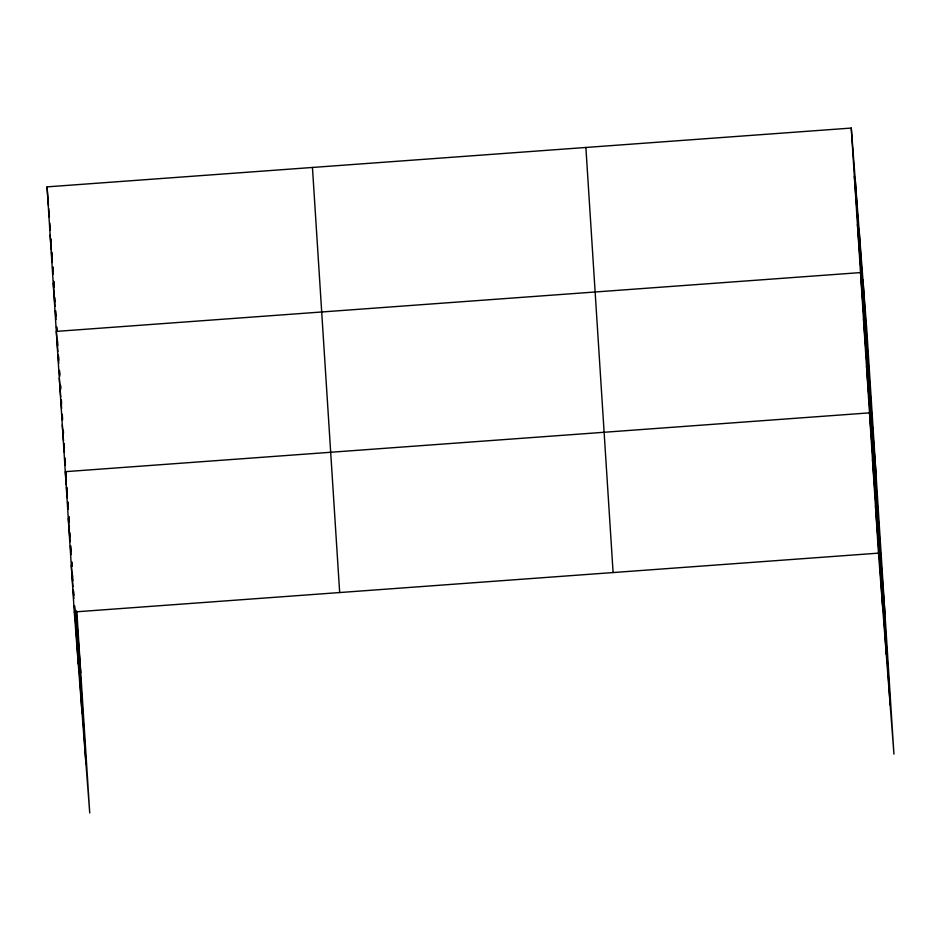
<?xml version="1.0" encoding="UTF-8"?>
<svg xmlns="http://www.w3.org/2000/svg" width="941" height="941" viewBox="0 0 941 941"><rect width="100%" height="100%" fill="white"/><g stroke="black" fill="none" stroke-linecap="round" stroke-linejoin="round"><path stroke-width="1.41" d="M76.821 611.297L89.736 812.942L74.268 611.956L47.05 186.871L851.264 128.058L866.732 329.044L893.95 754.129L878.482 553.143L851.264 128.058M74.268 611.956L878.482 553.143M854.346 176.238L858.368 228.416M857.439 224.405L861.45 276.583M875.989 473.57L860.521 272.584L56.307 331.397L57.86 351.687M863.52 319.352L867.531 371.53M866.508 366.108L870.519 418.286M884.963 613.85L869.508 412.864L65.282 471.676L66.293 484.721M872.495 459.631L876.506 511.81M875.495 506.387L879.506 558.566M47.05 186.871L48.497 205.714M48.72 208.608L49.391 217.312M49.838 223.099L50.391 230.357M51.285 241.931L51.061 239.049L51.249 241.966M50.132 235.05L51.249 249.541M51.473 252.435L52.249 262.586M52.59 266.938L53.143 274.184M53.708 281.43L54.155 287.228L53.778 281.383M53.225 283.229L55.001 306.413M55.343 310.765L56.013 319.458M56.895 331.056L56.566 326.703L56.954 331.02M58.083 354.592L58.754 363.285M59.318 370.531L59.765 376.329M60.647 387.915L60.436 385.022L60.695 389.421M59.295 378.164L60.753 397.008M60.977 399.901L61.636 408.594M62.082 414.393L62.529 420.192M62.294 424.92L63.517 440.858M63.741 443.764L64.411 452.456M64.858 458.255L65.411 465.501M66.517 487.626L67.293 497.765M67.623 502.118L68.187 509.363M68.74 516.609L69.187 522.408L68.834 516.55M75.974 610.544L80.75 672.662M68.281 518.444L70.069 541.628M70.399 545.98L71.069 554.672M71.622 561.918L71.963 566.27M71.269 565.2L72.951 586.937M73.175 589.842L73.845 598.535M74.398 605.781L75.292 617.378M862.956 279.936L890.174 705.021M859.062 229.333L886.281 654.43M855.287 180.237L882.505 605.322M585.878 147.466L613.097 572.551M312.447 167.463L339.666 592.548M76.221 611.873L85.96 763.845M75.515 610.956L82.067 713.243M51.908 252.188L52.19 256.564M52.837 266.785L53.119 271.161M54.801 297.438L55.084 301.826M55.648 310.589L56.025 316.423M57.613 341.242L57.883 345.618M58.542 355.839L58.824 360.215M59.483 370.436L59.753 374.824M61.353 399.654L61.624 404.042M62.282 414.263L62.565 418.651M63.318 430.343L63.506 433.26M64.153 443.493L64.435 447.869M65.094 458.102L65.376 462.49M66.964 487.332L67.246 491.708M67.893 501.941L68.175 506.329M69.857 532.63L70.14 537.005M70.704 545.78L71.081 551.626M71.739 561.848L72.01 566.235M72.575 574.998L72.951 580.844M73.61 591.077L73.88 595.465M74.539 605.686L78.279 664.134M66.305 477.099L65.976 472.747L66.305 477.099"/></g></svg>
